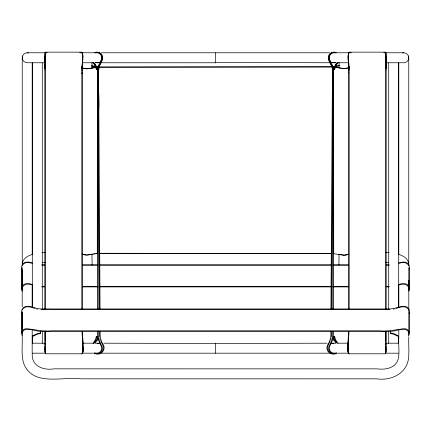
<?xml version="1.0" encoding="UTF-8"?>
<svg xmlns="http://www.w3.org/2000/svg" width="431" height="431" viewBox="0 0 431 431"><rect width="100%" height="100%" fill="white"/><g stroke="black" fill="none" stroke-linecap="round" stroke-linejoin="round"><path stroke-width="0.65" d="M21.566 332.253L21.566 312.782M22.191 335.657C22.644 344.87 21 354.33 23.651 363.301C32.637 387.097 62.754 376.231 81.028 378.838L377.044 378.854C390.093 380.885 405.14 374.426 408.168 360.58C409.59 352.817 408.389 344.838 408.809 336.994M22.531 334.774L22.191 333.405L22.191 311.602M44.889 60.388L45.185 52.404L45.309 52.846M44.964 348.027L44.948 331.87M44.964 346.923L44.964 346.551M44.943 309.377L44.943 70.07M44.959 347.618L44.964 348.749M45.196 308.262L45.196 309.377L45.19 67.969M45.207 347.278L45.223 349.514M45.196 331.04L45.212 347.65M81.938 70.813L82.601 55.906A5.802 0.948 89.9 0 0 82.396 53.902A5.436 0.894 -90 0 0 82.084 52.56M81.938 70.108L81.938 69.407M81.938 309.345L81.938 72.904M82.192 309.345L82.192 72.904M82.186 70.813L82.844 56.008A5.404 0.937 90 0 0 82.644 54.128L82.202 52.679A5.42 0.948 90 0 0 81.825 52.604L81.701 52.781A5.091 0.932 89.8 0 1 82.079 53.153L82.246 53.643M97.282 253.509L97.352 67.231M98.193 88.624L98.241 68.276L102.039 59.72L102.314 57.517L101.759 55.297A5.716 5.651 -89.3 0 0 99.782 53.035L98.408 52.383L96.156 52.189A5.754 5.684 90 0 0 94.696 52.577M91.765 65.765L98.176 66.794L98.209 309.253M332.791 309.253L332.818 66.589L339.235 65.56M333.416 309.253L333.449 69.558L333.077 66.88L329.408 58.885L329.376 56.865L330.141 54.979A5.134 5.059 89.7 0 1 331.563 53.557L332.775 52.981L334.768 52.808A5.145 5.07 90 0 1 335.426 52.938M339.062 67.856L339.068 62.479M348.808 72.898L348.808 309.345M348.808 72.904L348.808 70.803M385.804 68.001L385.81 66.616M385.804 67.969L385.804 309.377M385.793 346.933L385.804 331.04M385.793 347.979L385.788 348.679A4.682 0.307 90 0 1 385.783 349.363A5.097 0.323 90 0 1 385.697 351.777M386.057 70.081L386.063 65.803M386.041 347.979L386.052 331.87M386.041 344.461L386.041 343.092M386.057 70.07L386.057 309.377M398.907 336.73L393.481 334.144L390.378 333.572L390.384 331.008M398.815 307.653L398.815 284.395M408.459 290.532L408.809 288.975L408.825 267.414M409.434 287.843L409.45 268.583M386.117 59.069L385.815 52.404L385.691 52.846M385.788 340.953L385.799 333.131M385.81 67.091L385.815 65.674M386.111 59.742L386.117 58.735M386.036 348.749L386.036 347.661M81.944 68.728L82.03 66.234M330.933 309.253L332.446 69.515L332.091 67.015L328.977 61.03L328.314 58.945L328.309 56.693L329.203 54.575A5.732 5.732 0 0 1 330.846 53.002L331.52 52.636A5.441 5.441 0 0 1 333.761 52.146L334.521 52.194A5.797 5.797 0 0 1 335.27 52.345M331.558 309.259L332.947 86.152M332.791 331.714L332.624 338.373L328.756 347.047L328.761 349.293L329.65 351.405A5.732 5.635 89.3 0 0 331.272 352.967L332.646 353.598L334.887 353.765A5.792 5.705 -89.2 0 0 337.01 353.027M333.416 331.725L333.228 338.513L329.37 347.154L329.37 349.175L330.162 351.044A5.156 5.053 -89.9 0 0 331.606 352.445L332.818 353L334.806 353.145A5.188 5.086 -90 0 0 336.094 352.79M339.046 254.22L338.906 264.968M385.81 66.514L385.826 64.51M385.853 61.143L385.567 52.156L349.293 52.156L348.916 52.571M386.063 66.401L386.063 66.099M386.106 61.013L386.111 60.157M386.111 60.388L386.117 59.462M385.82 65.135L385.826 64.86M386.074 64.936L386.068 65.571M386.101 61.698L385.826 64.585M386.068 65.28L386.074 64.661M386.101 61.423L386.079 64.165M386.063 65.846L386.068 65.507M386.101 61.622L386.111 60.496M386.031 349.105L386.036 348.701M390.378 333.572L390.378 332.991L393.718 333.61L398.19 335.749M32.357 336.627L37.535 334.144L40.611 333.572L40.616 332.991L37.298 333.605L32.061 336.115M385.826 64.23L385.858 56.251M386.074 64.715L386.079 64.106M386.09 62.791L386.101 61.972M44.943 68.432L45.034 65.722L45.05 68.421M330.792 331.725C331.347 336.46 330.114 340.921 327.652 344.956C324.468 350.705 331.536 356.717 336.843 353.027M331.417 331.735L331.374 337.182M347.833 347.354L347.86 349.519M348.507 338.394L348.076 348.463M385.777 349.514L385.783 346.524M386.036 349.067L386.031 349.455A5.468 0.312 -89.9 0 1 385.939 351.976M82.197 68.028L82.278 66.142M348.092 347.343L348.103 349.573M45.142 56.251L45.174 64.23M348.889 68.421L348.889 66.816M348.857 68.427L348.889 66.853M348.749 53.643L348.921 53.142A5.091 0.932 -89.8 0 1 349.293 52.781L349.175 52.609A5.42 0.948 -90 0 0 348.798 52.679L348.356 54.134A5.404 0.937 -90 0 0 348.151 56.008L348.129 59.246M347.865 345.921L347.833 348.76A4.666 0.867 90 0 0 347.871 349.859M82.914 348.733L82.887 349.412A5.156 1.018 -90 0 1 82.612 351.815A4.768 0.937 -90 0 1 82.391 352.623M348.113 345.877L348.42 339.709M348.119 56.703L348.426 63.012M347.865 345.91L347.941 343.841M385.96 331.956L385.993 331.056L385.96 331.972M347.887 345.22L347.914 344.531M82.897 349.573L82.493 338.394M83.14 349.519L83.161 347.354M347.941 343.825L348.011 342.478M347.973 343.135L348.049 341.767M348.679 331.838L348.086 341.137M348.927 331.789L348.512 338.572M348.049 341.805L348.086 341.083M22.536 290.532C20.505 284.438 28.565 282.795 32.708 285.133M98.176 66.794L95.757 66.821L91.447 65.943M348.862 333.271L348.604 337.252M45.207 54.435L45.239 53.945M385.697 351.766L385.497 353.792L348.997 353.797L348.383 352.256M348.173 339.773L348.35 337.15M385.944 352.041L385.745 353.544L385.616 353.248A5.463 0.312 89.9 0 1 385.562 352.714M22.191 333.405C23.091 327.14 30.967 329.397 35.132 330.561C40.379 331.999 45.88 331.116 51.241 331.369L379.759 331.369C385.675 331.159 391.747 332.048 397.479 330.157C401.428 328.433 410.172 328.433 408.469 334.774A5.107 4.202 0.2 0 1 408.292 335.097M385.621 53.735L385.772 52.577A5.447 0.312 90 0 1 385.901 52.722L386.041 54.263A5.393 0.296 89.9 0 1 386.101 56.192L386.117 58.352M82.477 61.628L82.639 57.124A5.053 0.932 -89.9 0 0 82.251 53.611M97.945 68.82L98.57 66.191M82.348 65.28L82.456 64.138M82.1 65.393L82.725 61.509L82.881 56.72M82.693 61.811L82.574 63.012M385.664 352.219L385.54 353.07M82.542 63.238L82.483 63.799M385.874 352.817L385.702 353.425A5.037 0.302 90 0 1 385.616 353.118M96.194 336.891L97.832 336.918L96.194 336.891L95.612 339.305L93.042 343.415M336.638 62.958L334.488 66.406L333.826 69.041L334.822 69.041L335.404 66.633L337.979 62.517M334.451 69.068L334.628 67.823M96.813 336.918L96.172 339.553L94.066 343.001M333.826 69.041L334.197 69.019L334.844 66.385L336.961 62.937M385.443 52.614L385.567 52.156M22.24 265.232L22.24 57.851C22.229 55.146 24.54 52.824 27.234 52.776L47.194 52.776M22.59 55.933C21.679 56.709 23.274 62.872 22.24 57.851M408.41 55.933C409.337 56.563 407.678 63.335 408.76 57.77C408.707 55.093 406.438 52.824 403.766 52.776L383.805 52.776M82.617 352.256L82.003 353.797L45.546 353.803L45.303 351.766M82.865 352.1L82.111 353.549M82.86 352.014L82.639 352.854A5.377 1.007 90 0 1 82.246 353.425L82.111 353.425M101.915 59.494L102.163 57.49A4.838 4.838 0 0 0 101.635 55.518M348.447 53.541L348.733 52.657A5.506 0.943 -89.9 0 1 349.299 52.652M22.342 263.222C23.021 258.131 28.327 255.664 32.67 254.236M331.024 339.17L331.202 338.518M101.452 60.782L101.705 60.146M330.534 340.425L330.792 339.806M22.412 265.846L22.735 265.103M22.428 310.034L22.751 309.296M98.855 65.566L99.496 64.359M329.661 342.214L329.963 341.621M329.359 342.796C326.488 346.33 327.097 353.738 332.867 353.366M98.02 338.093L96.56 340.334L93.726 343.356M101.161 61.401L100.175 63.185M335.054 66.66L336.897 63.691M408.41 59.607L407.3 61.299L405.603 62.414L403.766 62.764L385.977 62.764M337.155 63.319L337.667 62.543M81.454 52.41L81.836 52.189L82.084 52.571M81.707 52.156L45.433 52.156L45.174 64.585M97.939 339.558L94.885 343.001M23.188 264.418C25.542 261.525 29.642 262.63 32.697 263.53M23.204 308.618C26.356 305.121 31.388 307.459 35.143 308.51M395.857 308.51C399.612 307.459 404.644 305.121 407.796 308.618M398.298 263.53C401.358 262.63 405.458 261.531 407.812 264.418M398.287 285.133C402.042 283.453 408.744 283.501 408.809 288.975M398.934 262.743L403.297 261.956L406.024 262.387A5.463 5.097 2.8 0 1 408.319 264.074L408.825 264.839A5.765 5.377 2.7 0 1 409.45 267.43A5.479 5.113 2.8 0 1 409.057 269.181M398.923 284.347L402.371 283.62L405.118 283.7A5.431 5.07 0.1 0 1 407.656 284.961L408.809 286.405L409.434 288.991A5.458 5.091 0.1 0 1 409.041 290.747A5.695 5.317 0.3 0 1 408.841 291.162M393.395 309.199L394.22 308.989M92.8 254.069L87.331 254.899A5.258 1.805 1.8 0 1 85.483 254.802M339.547 65.733L335.243 66.611L332.818 66.589M93.818 253.832L94.863 253.611M335.668 62.414L333.826 62.764L331.989 62.414M402.538 53.008L403.766 52.776M331.962 343.55L333.836 343.195M345.5 254.936L348.011 254.312A5.134 1.665 -1.9 0 0 348.356 254.134M95.968 253.433L97.772 253.283M97.541 253.493L87.38 255.098A5.921 2.01 1.6 0 1 85.311 254.99L84.67 254.883A5.339 1.692 2 0 1 82.967 254.457M93.015 62.517L95.59 66.633L96.178 69.041L97.174 69.041L96.512 66.406L94.357 62.958M41.958 252.631L45.061 252.496M42.626 262.598L45.212 262.484M334.806 336.891L333.158 336.897L334.806 336.891L335.388 339.305L337.958 343.415M96.178 69.041L97.174 69.041M101.474 62.764L215.5 62.764L225.057 62.414L329.521 62.764M327.124 343.195C252.69 343.41 178.31 343.41 103.876 343.195M98.133 353.366C103.903 353.738 104.512 346.33 101.641 342.796M348.889 353.425L348.754 353.425A5.377 1.007 -90 0 1 348.361 352.86L348.14 352.014M348.889 353.549L348.135 352.1M41.834 264.731L44.404 264.709M41.834 265.313L44.404 265.291M41.845 286.906L44.415 286.879M41.845 286.319L44.409 286.297M40.993 309.539L390.007 309.539M386.591 264.709L389.161 264.731M386.591 265.291L389.161 265.313M386.591 286.297L389.161 286.319M386.585 286.879L389.155 286.906M79.697 52.776L95.423 52.776M101.474 52.776L329.521 52.776M335.577 52.776L351.303 52.776M99.011 62.414L97.169 62.764L95.332 62.414M45.023 62.764L27.234 62.764L25.397 62.414L23.7 61.299L22.59 59.607M82.827 62.764L93.721 62.764M95.423 62.764L99.556 62.764M331.444 62.764L335.577 62.764M337.279 62.764L348.173 62.764M99.313 253.277L331.073 253.428M99.308 253.482L331.703 253.633M82.359 264.726L97.907 264.726M99.776 264.726L331.223 264.726M333.088 264.726L348.641 264.726M82.353 265.313L97.912 265.307M99.776 265.307L331.223 265.307M333.088 265.307L348.641 265.313M82.364 286.319L97.918 286.319M99.162 286.319L331.838 286.319M333.082 286.319L348.636 286.319M82.364 286.901L97.918 286.901M99.162 286.901L331.838 286.901M333.082 286.901L348.636 286.901M32.546 343.195L44.28 343.195M82.709 343.195L93.279 343.195M95.235 343.195L99.556 343.195M331.444 343.195L335.765 343.195M337.715 343.195L348.286 343.195M386.72 343.195L398.449 343.195M32.546 353.188L44.28 353.188M82.068 353.188L93.279 353.188M101.474 353.188L329.526 353.188M337.715 353.188L348.932 353.188M386.72 353.188L398.449 353.188M343.62 255.254L333.454 253.643M385.934 262.549L388.336 262.603M385.745 252.555L389.085 252.636M333.228 253.433L333.847 253.466M334.197 69.019L334.822 69.041M82.105 68.421L82.111 66.816M82.127 68.427L82.111 66.853M386.057 68.427L385.96 65.706L385.977 68.421M85.5 254.78L82.989 254.155A5.134 1.665 1.8 0 1 82.353 253.794M27.234 52.776L28.457 53.008M97.164 343.195L99.038 343.55M338.2 254.22L343.669 255.05A5.242 1.762 -1.8 0 0 345.484 254.915M36.78 308.989L37.605 309.199M32.066 262.743L28.618 262.026L25.865 262.118A5.425 5.059 -2.8 0 0 23.328 263.389L22.175 264.839L21.55 267.43A5.441 5.08 -2.8 0 0 21.943 269.181M32.072 284.347L28.635 283.62L25.882 283.7A5.441 5.08 -0.1 0 0 23.339 284.961L22.186 286.405A5.77 5.382 -0.1 0 0 21.566 288.991A5.479 5.113 -0.1 0 0 22.159 291.162M398.325 254.231C402.726 255.626 407.845 258.158 408.636 263.201M94.157 353.027C99.852 356.954 106.823 350.053 103.079 344.31C100.568 340.538 99.803 336.185 100.207 331.725M336.115 343.001L333.061 339.558M336.579 342.564L332.98 338.093M45.433 52.156L45.557 52.614M348.862 353.075L348.609 352.612A4.768 0.937 90 0 1 348.388 351.82A5.156 1.018 90 0 1 348.108 349.417L348.086 348.733M94.103 63.691L95.946 66.66M336.934 343.001L334.822 339.553L334.181 336.918M94.039 62.937L96.156 66.385L96.797 69.019M93.333 62.543L93.845 63.319M330.825 63.185L329.839 61.401M331.504 64.359L332.145 65.566M101.037 341.621L101.339 342.214M408.249 309.296L408.572 310.034M408.265 265.103L408.588 265.846M100.207 339.806L100.466 340.425M329.289 60.146L329.548 60.782M332.43 66.191L333.055 68.82M99.798 338.518L99.976 339.17M329.085 59.494L328.837 57.49A4.838 4.838 0 0 1 329.365 55.518M82.547 53.541L82.267 52.657A5.506 0.943 89.9 0 0 81.701 52.652M45.46 353.07L45.336 352.219M45.379 53.735L45.228 52.577A5.447 0.312 -90 0 0 45.099 52.722L44.959 54.263A5.393 0.296 -89.9 0 0 44.899 56.192L44.883 58.368M96.372 67.823L96.549 69.068M45.126 352.817L45.298 353.425A5.037 0.302 -90 0 0 45.384 353.118M348.674 63.141L348.846 64.822M348.458 63.238L348.652 65.28M348.458 63.314L348.146 59.613L348.399 55.906A5.802 0.948 -89.9 0 1 348.598 53.902A5.436 0.894 90 0 1 348.916 52.56M348.485 63.519L349.056 68.728M348.641 62.845L348.388 59.656M348.598 64.645L348.808 70.813M348.927 65.377L348.361 57.124A5.053 0.932 89.9 0 1 348.749 53.611M348.97 66.234L349.056 68.033M348.722 66.142L348.803 68.028M82.644 337.155L82.827 339.8M82.488 338.572L82.068 331.789M82.396 337.252L82.138 333.271M45.056 352.041L45.25 353.544L45.379 353.248A5.463 0.312 -89.9 0 0 45.438 352.714M82.914 341.137L82.316 331.848L82.391 333.185M82.58 339.709L82.887 345.877M385.761 53.945L385.793 54.435M82.914 341.083L82.951 341.805M82.951 341.767L83.027 343.157M82.989 342.446L83.059 343.841M92.094 264.968L91.954 254.22M83.059 343.825L83.167 348.038M45.039 331.956L45.007 331.056L45.039 331.972M99.62 337.182L99.583 331.735M44.964 349.067L44.969 349.455A5.468 0.312 89.9 0 0 45.061 351.976M82.919 347.338L83.161 348.76A4.666 0.867 -90 0 1 83.129 349.859M44.894 61.423L44.921 64.165M44.921 64.106L44.926 64.715M45.174 64.51L45.18 65.135M45.18 65.081L45.19 67.387M44.899 61.698L44.91 62.791M44.926 64.661L44.932 65.221M44.926 64.995L44.932 65.571M44.899 61.622L44.889 60.496M44.932 65.507L44.932 65.846M44.964 348.701L44.964 349.105M100.067 309.253L98.834 110.363C99.879 95.677 96.684 80.241 99.416 65.846C101.22 62.49 104.394 58.379 101.797 54.575A5.732 5.732 0 0 0 100.154 53.002L99.48 52.636A5.441 5.441 0 0 0 97.239 52.146L96.474 52.194A5.797 5.797 0 0 0 95.725 52.345M99.442 309.259L98.052 86.152M98.209 331.714L98.376 338.373L102.244 347.047L102.239 349.293L101.35 351.405A5.732 5.635 -89.3 0 1 99.728 352.967L98.354 353.598L96.108 353.765A5.792 5.705 89.2 0 1 93.99 353.027M97.584 331.725L97.772 338.513L101.63 347.154L101.63 349.175L100.838 351.044A5.156 5.053 89.9 0 1 99.394 352.445L98.182 353L96.194 353.145A5.188 5.086 90 0 1 94.906 352.79M45.185 65.674L45.19 67.689M44.932 65.803L44.943 67.99M44.889 60.157L44.894 61.013M44.937 66.099L44.937 66.401M44.883 59.462L44.889 59.817M44.883 58.735L44.883 59.101M44.943 67.015L44.943 67.328M349.056 68.707L349.062 309.345M385.793 347.278L385.793 347.628M349.062 69.407L349.062 70.108M333.648 67.02L333.713 253.66M332.807 88.624L332.759 68.276L328.961 59.72L328.681 57.517L329.241 55.297A5.716 5.651 89.3 0 1 331.218 53.035L332.592 52.383L334.844 52.189A5.754 5.684 -90 0 1 336.304 52.577M91.948 62.533L91.948 68.561M82.186 70.803L82.192 73.599M81.938 70.803L81.938 73.599M45.19 67.624L45.19 68.001M44.943 67.985L44.943 70.081M45.196 333.131L45.212 340.953M45.207 347.979L45.207 348.679A4.682 0.307 -90 0 0 45.217 349.363A5.097 0.323 -90 0 0 45.303 351.777M44.959 343.092L44.959 344.461M40.616 331.008L40.611 333.572M22.186 269.709L22.191 306.904M22.17 267.414L22.191 288.975M21.55 268.578L21.566 287.838M409.434 312.782L409.434 332.253M408.809 280.328L408.809 333.405M408.76 57.851L408.76 265.232M398.772 62.915L398.772 254.505M398.815 329.279L398.815 335.722M398.815 337.053C398.109 344.59 400.011 352.466 397.975 359.853C395.033 368.376 385.028 369.933 377.222 368.861L53.875 368.839C44.969 370.423 33.295 367.19 32.271 356.669C32.056 347.634 32.25 338.588 32.18 329.543M398.702 62.969L398.702 307.718M398.702 336.627L398.702 343.351M388.708 62.969L388.708 309.059M388.708 331.25L388.708 343.351M386.036 346.551L386.036 346.923M215.5 52.776L215.5 62.764M215.5 343.2L215.5 353.188M97.584 309.253L97.551 69.558L97.923 66.88L101.592 58.885L101.619 56.865L100.859 54.979A5.134 5.059 -89.7 0 0 99.437 53.557L98.225 52.981L96.232 52.808A5.145 5.07 -90 0 0 95.574 52.938M45.207 346.583L45.207 346.933M42.286 62.969L42.286 309.059M42.286 331.25L42.286 343.351M32.298 62.969L32.298 307.718M32.298 336.627L32.298 343.351M32.228 62.915L32.228 254.505M32.18 284.395L32.18 306.991M22.191 312.222L22.191 329.462M385.788 54.478A5.156 0.296 89.9 0 1 385.853 56.272M385.648 52.948A4.811 0.296 -89.9 0 1 385.767 53.902M385.621 53.563A5.242 0.286 -89.9 0 1 385.691 52.792M385.616 353.102A5.301 0.312 89.9 0 1 385.578 352.795M385.95 351.744A5.037 0.302 90 0 1 385.864 352.876M386.025 349.412A5.344 0.318 -90 0 1 385.955 351.648M385.767 349.466A5.722 0.307 -89.9 0 1 385.686 352.089M385.406 52.884A5.479 0.286 -89.9 0 1 385.443 52.539M348.857 65.674A10.597 1.077 88.4 0 1 348.921 66.487M348.517 347.51A30.014 5.759 90 0 1 348.544 346.152M348.35 352.429A5.781 1.094 -89.7 0 1 348.038 349.665M348.124 352.084A5.404 1.04 -89.9 0 1 347.855 349.891M348.092 56.79A5.506 0.943 -89.9 0 1 348.431 53.6M348.631 65.399A10.791 1.288 89.1 0 1 348.695 66.25M348.124 347.472A29.545 5.673 -90 0 1 348.151 346.093M348.119 352.202A5.528 1.056 -89.8 0 1 347.817 349.573M99.82 53.53A5.15 5.15 0 0 1 100.859 54.403M330.141 54.403A5.15 5.15 0 0 1 331.18 53.53M45.147 56.272A5.156 0.296 -89.9 0 1 45.212 54.478M45.233 53.902A4.811 0.296 89.9 0 1 45.347 52.948M45.309 52.792A5.242 0.286 89.9 0 1 45.379 53.563M45.422 352.795A5.301 0.312 -89.9 0 1 45.379 353.102M45.136 352.876A5.037 0.302 -90 0 1 45.05 351.744M45.045 351.648A5.344 0.318 90 0 1 44.975 349.412M45.314 352.089A5.722 0.307 89.9 0 1 45.233 349.466M45.557 52.539A5.479 0.286 89.9 0 1 45.594 52.884M82.079 66.487A10.597 1.077 -88.4 0 1 82.143 65.674M82.456 346.152A30.014 5.759 -90 0 1 82.483 347.51M82.962 349.665A5.781 1.094 89.7 0 1 82.65 352.429M83.145 349.891A5.404 1.04 89.9 0 1 82.876 352.084M82.563 53.6A5.506 0.943 89.9 0 1 82.908 56.79M82.299 66.25A10.791 1.288 -89.1 0 1 82.369 65.399M82.849 346.093A29.545 5.673 90 0 1 82.876 347.472M83.183 349.573A5.528 1.056 89.8 0 1 82.881 352.202M348.889 254.236A5.727 1.853 -1.7 0 1 348.501 254.43L345.673 255.13A5.872 1.961 -1.6 0 1 343.626 255.233M82.951 254.462A5.781 1.875 1.6 0 1 82.105 254.085M82.17 67.953A5.732 1.853 0 0 0 82.563 68.136L83.027 68.303A5.398 1.746 0 0 0 84.756 68.674L85.413 68.744A5.889 1.902 0 0 0 87.461 68.809L98.182 67.198L332.527 66.994L343.534 68.604A5.932 1.918 0 0 0 345.592 68.54L346.244 68.464A5.323 1.724 0 0 0 347.968 68.093A5.781 1.869 0 0 0 348.83 67.742M82.041 67.295A5.145 1.665 0 0 0 83.054 68.012L85.58 68.551A5.253 1.697 0 0 0 88.021 68.583L98.149 66.999L332.538 66.789L342.979 68.373A5.274 1.708 0 0 0 345.42 68.346L347.946 67.802A5.145 1.665 0 0 0 348.959 67.085M408.329 336.04A5.689 4.741 -0.1 0 0 409.041 334.989A5.436 4.547 0 0 0 409.434 333.422L408.798 331.105L407.634 329.823A5.431 4.542 -0.2 0 0 405.097 328.702C396.665 329.273 388.385 331.827 379.765 330.787L51.241 330.787C42.615 331.832 34.335 329.257 25.903 328.702A5.447 4.547 0 0 0 23.366 329.823L22.202 331.105A5.754 4.806 0.2 0 0 21.566 333.422A5.458 4.563 0.6 0 0 22.159 335.361A5.7 4.784 -1.2 0 0 22.369 335.727M21.959 313.375A5.441 5.075 0.1 0 1 21.566 311.618C21.97 304.426 30.757 305.924 35.347 307.96C40.46 309.738 45.961 308.634 51.251 308.952L389.99 308.962L393.255 308.639L402.365 306.247L406.007 306.603A5.458 5.091 -0.1 0 1 408.302 308.273L408.809 309.032A5.77 5.382 -0.1 0 1 409.428 311.618A5.474 5.107 0 0 1 409.041 313.375"/></g></svg>
